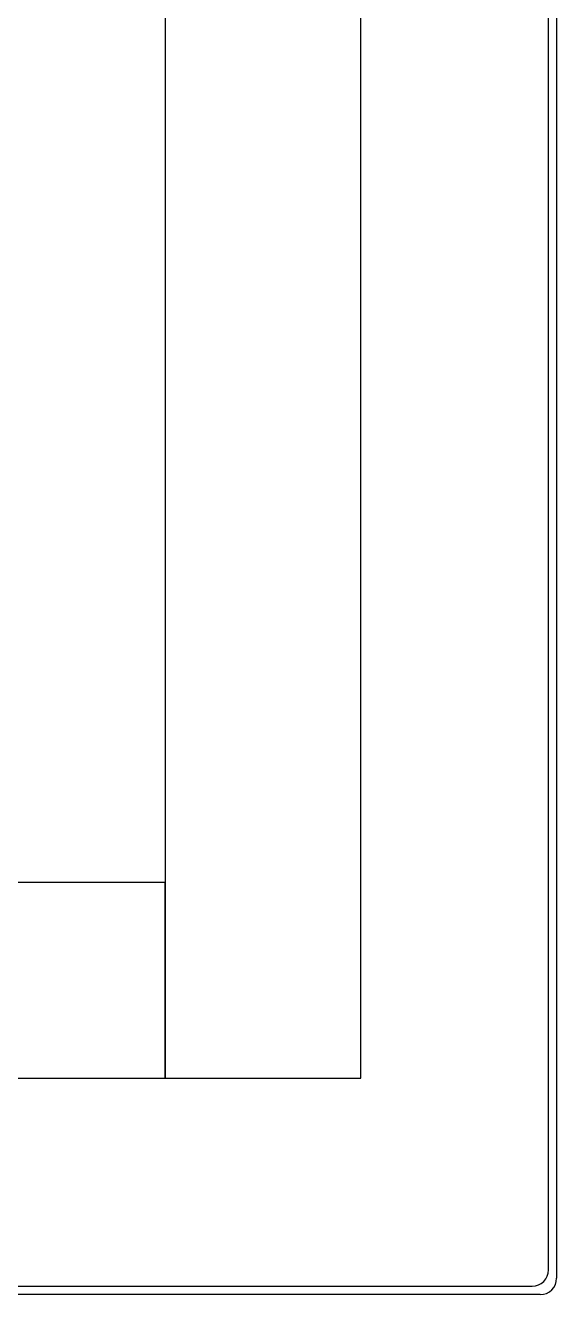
# Model space of a CAD drawing. Header units: millimetres. Extents: x 0 to 3797, y 0 to 1394.
# Drawn here: x 2559.1 to 2640.5, y 1093.7 to 1288.3 of the extents above; entities that cross this region are included whole.
import ezdxf

# ---------------------------------------------------------------- set-up
doc = ezdxf.new("R2010")
doc.units = ezdxf.units.MM

msp = doc.modelspace()

# ---------------------------------------------------------------- linework, layer by layer
for p, q in [((2639.266, 1097.494), (2639.266, 1389.894)), ((2640.51, 1391.194), (2640.51, 1096.194)), ((2638.01, 1093.694), (2193.01, 1093.694)), ((2194.31, 1094.994), (2636.766, 1094.994))]:
    msp.add_line(p, q)
for points in [[(2610.51, 1360.794), (2580.51, 1360.794), (2580.51, 1126.869), (2610.51, 1126.869), (2610.51, 1360.794)], [(2220.51, 1156.869), (2220.51, 1126.869), (2580.51, 1126.869), (2580.51, 1156.869), (2220.51, 1156.869)]]:
    msp.add_lwpolyline(points)
for centre in [(2636.766, 1097.494), (2638.01, 1096.194)]:
    msp.add_arc(centre, 2.5, 270, 0)

doc.saveas('drawing.dxf')
